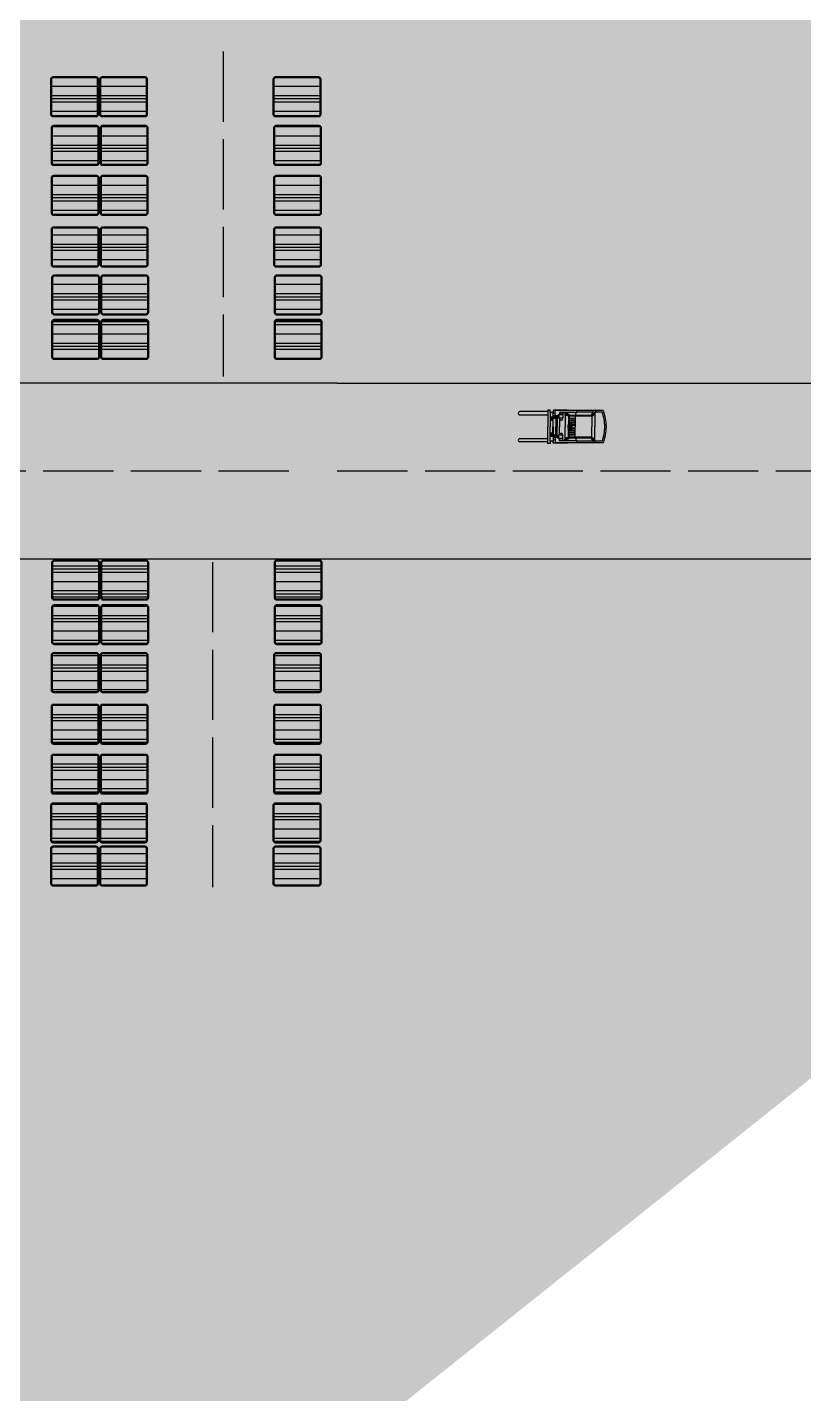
# Model space of a CAD drawing. Header units: millimetres. Extents: x -17739 to 130674, y -21116 to 94884.
# Drawn here: x 24795 to 44710, y 13214 to 48264 of the extents above; entities that cross this region are included whole.
import ezdxf

# ---------------------------------------------------------------- set-up
doc = ezdxf.new("R2010")
doc.units = ezdxf.units.MM
doc.linetypes.add('ACAD_ISO02W100', pattern=[15, 12, -3])
doc.layers.add('AM_0', color=7, linetype='Continuous', lineweight=50)
doc.layers.add('Pathways', color=50, linetype='ACAD_ISO02W100')
doc.layers.add('Workstations', color=7, linetype='Continuous')

msp = doc.modelspace()

# ---------------------------------------------------------------- hatches: boundary and pattern name
h = msp.add_hatch()
h.set_pattern_fill('GRAVEL', color=256)
h.set_pattern_definition([(228.0127875, (-27627.5733, -20782.793), (-203.200000016, -228.599999986), [3.4172144, -338.3048364]), (184.969741, (-27629.8593, -20785.333), (304.7999998794, 25.400001447), [5.8640472, -580.540489]), (132.5104471, (-27635.7013, -20785.841), (254.000000107, -279.399999902), [4.1348152, -409.347228]), (267.273689, (-27645.6073, -20792.191), (25.400000053, 507.999999997), [5.3400452, -528.6643743]), (292.8336542, (-27645.8613, -20797.525), (-127.000000011, 304.7999999956), [5.236337, -518.3980775]), (357.273689, (-27643.8293, -20802.351), (-507.999999997, 25.400000053), [5.3400452, -528.6643743]), (37.69424047, (-27638.4953, -20802.605), (-330.1999999854, -254.000000019), [7.0619366, -699.131153]), (72.2553284, (-27632.9073, -20798.287), (177.800000048, 558.799999985), [6.6671952, -660.052566]), (121.4295656, (-27630.8753, -20791.937), (-203.200000029, 330.199999982), [5.35813, -530.455457]), (175.2363583, (-27633.6693, -20787.365), (279.399999996, -25.400000044), [6.1171328, -299.7393695]), (222.3974378, (-27639.7653, -20786.857), (-304.7999999902, -279.4000000106), [7.9107792, -783.167725]), (138.8140748, (-27620.4613, -20792.445), (-177.79999999, 152.400000012), [2.7000454, -267.3056582]), (171.4692344, (-27622.4933, -20790.667), (330.200000009, -50.799999942), [5.1368198, -508.54639]), (225, (-27627.573, -20789.905), (-4e-15, -25.4), [3.5920934, -32.328931]), (203.1985905, (-27629.3513, -20786.857), (127.000000003, 50.79999999), [1.9344132, -191.5062237]), (291.8014095, (-27631.1293, -20787.619), (-25.4, 76.2), [2.7356562, -134.04753]), (30.9637565, (-27630.1133, -20790.159), (76.2, 50.8), [4.4431966, -143.6629815]), (161.565051, (-27626.303, -20787.873), (50.8, -25.4), [3.2128714, -77.108981]), (16.3895403, (-27645.8613, -20787.619), (254, 76.2), [4.50088, -445.5882667]), (70.3461759, (-27641.5433, -20786.349), (-101.60000001, -279.399999997), [3.7759894, -373.8221568]), (293.1985905, (-27626.3033, -20782.793), (-50.79999999, 127.000000004), [3.868801, -189.571836]), (343.6104597, (-27624.7793, -20786.349), (-254.000000005, 76.199999982), [4.50088, -445.5882667]), (339.4439548, (-27645.8613, -20803.367), (-127, 50.8), [4.340352, -212.677343]), (294.7751406, (-27641.7973, -20804.891), (-127.000000151, 279.399999931), [3.6367212, -360.0359338]), (66.8014095, (-27626.0493, -20808.193), (50.79999999, 127.000000003), [3.868801, -189.571836]), (17.3540246, (-27624.5253, -20804.637), (-330.199999993, -101.600000021), [4.2578274, -421.5237598]), (69.4439548, (-27638.4953, -20808.193), (-50.8, -127), [2.170176, -214.847519]), (101.3099325, (-27627.5733, -20808.193), (-25.4, 101.6), [1.295146, -128.2199496]), (165.9637565, (-27627.827, -20806.923), (76.2, -25.4), [5.236337, -99.490546]), (186.009006, (-27632.9073, -20805.653), (253.999999999, 25.400000013), [4.85267, -480.4136486]), (303.6900675, (-27630.113, -20792.445), (-25.4, 50.8), [3.6632388, -87.9177636]), (353.1572266, (-27628.0813, -20795.493), (431.8000000027, -50.7999999774), [6.3955676, -633.1600907]), (60.9453959, (-27621.7313, -20796.255), (-101.600000003, -177.8), [2.6150824, -258.893923]), (90, (-27620.46, -20793.97), (-25.4, 25.4), [1.524, -23.876]), (120.2564372, (-27633.4153, -20804.891), (101.599999988, -177.800000007), [3.5286696, -349.3394077]), (48.0127875, (-27635.1933, -20801.843), (203.200000017, 228.599999985), [6.8344288, -334.887622]), (0, (-27630.62, -20796.763), (25.4, 25.4), [6.604, -18.796]), (325.3048465, (-27624.0173, -20796.763), (254.000000096, -177.799999863), [4.0160956, -397.5931672]), (254.054604, (-27620.7153, -20799.049), (-25.4, -101.6), [3.6982908, -181.2165004]), (207.64597536, (-27621.7313, -20802.605), (-482.600000018, -253.999999966), [6.021451, -596.1246442]), (175.42607874, (-27627.0653, -20805.399), (-330.2, 25.4), [6.3702946, -630.6584646])])
edge = h.paths.add_edge_path()
edge.add_line((-6197, -19436), (-6197, 76756))
edge.add_arc((-4197, 76756), 2000, 90, 180)
edge.add_line((-4197, 78756), (116945, 78756))
at = {"layer": 'Workstations'}
h = msp.add_hatch(dxfattribs=at)
h.set_pattern_fill('PLASTI', color=256, scale=100)
h.paths.add_polyline_path([(15583, 46933, 0.414214), (15533, 46983), (14433, 46983, 0.414214), (14383, 46933), (14383, 46033, 0.414214), (14433, 45983), (15533, 45983, 0.414214), (15583, 46033)])
h.paths.add_polyline_path([(15568, 45684, 0.414214), (15518, 45734), (14418, 45734, 0.414214), (14368, 45684), (14368, 44784, 0.414214), (14418, 44734), (15518, 44734, 0.414214), (15568, 44784)])
h.paths.add_polyline_path([(15568, 44403, 0.414214), (15518, 44453), (14418, 44453, 0.414214), (14368, 44403), (14368, 43503, 0.414214), (14418, 43453), (15518, 43453, 0.414214), (15568, 43503)])
h.paths.add_polyline_path([(15568, 43079, 0.414214), (15518, 43129), (14418, 43129, 0.414214), (14368, 43079), (14368, 42179, 0.414214), (14418, 42129), (15518, 42129, 0.414214), (15568, 42179)])
h.paths.add_polyline_path([(15554, 41849, 0.414214), (15504, 41899), (14404, 41899, 0.414214), (14354, 41849), (14354, 40949, 0.414214), (14404, 40899), (15504, 40899, 0.414214), (15554, 40949)])
h.paths.add_polyline_path([(15554, 40707, 0.414214), (15504, 40757), (14404, 40757, 0.414214), (14354, 40707), (14354, 39807, 0.414214), (14404, 39757), (15504, 39757, 0.414214), (15554, 39807)])
h.paths.add_polyline_path([(20033, 46933, 0.414214), (19983, 46983), (18883, 46983, 0.414214), (18833, 46933), (18833, 46033, 0.414214), (18883, 45983), (19983, 45983, 0.414214), (20033, 46033)])
h.paths.add_polyline_path([(21289, 46933, 0.414214), (21239, 46983), (20139, 46983, 0.414214), (20089, 46933), (20089, 46033, 0.414214), (20139, 45983), (21239, 45983, 0.414214), (21289, 46033)])
h.paths.add_polyline_path([(20018, 45684, 0.414214), (19968, 45734), (18868, 45734, 0.414214), (18818, 45684), (18818, 44784, 0.414214), (18868, 44734), (19968, 44734, 0.414214), (20018, 44784)])
h.paths.add_polyline_path([(21275, 45684, 0.414214), (21225, 45734), (20125, 45734, 0.414214), (20075, 45684), (20075, 44784, 0.414214), (20125, 44734), (21225, 44734, 0.414214), (21275, 44784)])
h.paths.add_polyline_path([(20018, 44403, 0.414214), (19968, 44453), (18868, 44453, 0.414214), (18818, 44403), (18818, 43503, 0.414214), (18868, 43453), (19968, 43453, 0.414214), (20018, 43503)])
h.paths.add_polyline_path([(21275, 44403, 0.414214), (21225, 44453), (20125, 44453, 0.414214), (20075, 44403), (20075, 43503, 0.414214), (20125, 43453), (21225, 43453, 0.414214), (21275, 43503)])
h.paths.add_polyline_path([(20018, 43079, 0.414214), (19968, 43129), (18868, 43129, 0.414214), (18818, 43079), (18818, 42179, 0.414214), (18868, 42129), (19968, 42129, 0.414214), (20018, 42179)])
h.paths.add_polyline_path([(21275, 43079, 0.414214), (21225, 43129), (20125, 43129, 0.414214), (20075, 43079), (20075, 42179, 0.414214), (20125, 42129), (21225, 42129, 0.414214), (21275, 42179)])
h.paths.add_polyline_path([(20004, 41849, 0.414214), (19954, 41899), (18854, 41899, 0.414214), (18804, 41849), (18804, 40949, 0.414214), (18854, 40899), (19954, 40899, 0.414214), (20004, 40949)])
h.paths.add_polyline_path([(21260, 41849, 0.414214), (21210, 41899), (20110, 41899, 0.414214), (20060, 41849), (20060, 40949, 0.414214), (20110, 40899), (21210, 40899, 0.414214), (21260, 40949)])
h.paths.add_polyline_path([(20004, 40707, 0.414214), (19954, 40757), (18854, 40757, 0.414214), (18804, 40707), (18804, 39807, 0.414214), (18854, 39757), (19954, 39757, 0.414214), (20004, 39807)])
h.paths.add_polyline_path([(21260, 40707, 0.414214), (21210, 40757), (20110, 40757, 0.414214), (20060, 40707), (20060, 39807, 0.414214), (20110, 39757), (21210, 39757, 0.414214), (21260, 39807)])
h.paths.add_polyline_path([(26606, 46933, 0.414214), (26556, 46983), (25456, 46983, 0.414214), (25406, 46933), (25406, 46033, 0.414214), (25456, 45983), (26556, 45983, 0.414214), (26606, 46033)])
h.paths.add_polyline_path([(27863, 46933, 0.414214), (27813, 46983), (26713, 46983, 0.414214), (26663, 46933), (26663, 46033, 0.414214), (26713, 45983), (27813, 45983, 0.414214), (27863, 46033)])
h.paths.add_polyline_path([(26621, 45684, 0.414214), (26571, 45734), (25471, 45734, 0.414214), (25421, 45684), (25421, 44784, 0.414214), (25471, 44734), (26571, 44734, 0.414214), (26621, 44784)])
h.paths.add_polyline_path([(27877, 45684, 0.414214), (27827, 45734), (26727, 45734, 0.414214), (26677, 45684), (26677, 44784, 0.414214), (26727, 44734), (27827, 44734, 0.414214), (27877, 44784)])
h.paths.add_polyline_path([(26621, 44403, 0.414214), (26571, 44453), (25471, 44453, 0.414214), (25421, 44403), (25421, 43503, 0.414214), (25471, 43453), (26571, 43453, 0.414214), (26621, 43503)])
h.paths.add_polyline_path([(27877, 44403, 0.414214), (27827, 44453), (26727, 44453, 0.414214), (26677, 44403), (26677, 43503, 0.414214), (26727, 43453), (27827, 43453, 0.414214), (27877, 43503)])
h.paths.add_polyline_path([(26621, 43079, 0.414214), (26571, 43129), (25471, 43129, 0.414214), (25421, 43079), (25421, 42179, 0.414214), (25471, 42129), (26571, 42129, 0.414214), (26621, 42179)])
h.paths.add_polyline_path([(27877, 43079, 0.414214), (27827, 43129), (26727, 43129, 0.414214), (26677, 43079), (26677, 42179, 0.414214), (26727, 42129), (27827, 42129, 0.414214), (27877, 42179)])
h.paths.add_polyline_path([(26636, 41849, 0.414214), (26586, 41899), (25486, 41899, 0.414214), (25436, 41849), (25436, 40949, 0.414214), (25486, 40899), (26586, 40899, 0.414214), (26636, 40949)])
h.paths.add_polyline_path([(27892, 41849, 0.414214), (27842, 41899), (26742, 41899, 0.414214), (26692, 41849), (26692, 40949, 0.414214), (26742, 40899), (27842, 40899, 0.414214), (27892, 40949)])
h.paths.add_polyline_path([(26636, 40707, 0.414214), (26586, 40757), (25486, 40757, 0.414214), (25436, 40707), (25436, 39807, 0.414214), (25486, 39757), (26586, 39757, 0.414214), (26636, 39807)])
h.paths.add_polyline_path([(27892, 40707, 0.414214), (27842, 40757), (26742, 40757, 0.414214), (26692, 40707), (26692, 39807, 0.414214), (26742, 39757), (27842, 39757, 0.414214), (27892, 39807)])
h.paths.add_polyline_path([(32313, 46933, 0.414214), (32263, 46983), (31163, 46983, 0.414214), (31113, 46933), (31113, 46033, 0.414214), (31163, 45983), (32263, 45983, 0.414214), (32313, 46033)])
h.paths.add_polyline_path([(32327, 45684, 0.414214), (32277, 45734), (31177, 45734, 0.414214), (31127, 45684), (31127, 44784, 0.414214), (31177, 44734), (32277, 44734, 0.414214), (32327, 44784)])
h.paths.add_polyline_path([(32327, 44403, 0.414214), (32277, 44453), (31177, 44453, 0.414214), (31127, 44403), (31127, 43503, 0.414214), (31177, 43453), (32277, 43453, 0.414214), (32327, 43503)])
h.paths.add_polyline_path([(32327, 43079, 0.414214), (32277, 43129), (31177, 43129, 0.414214), (31127, 43079), (31127, 42179, 0.414214), (31177, 42129), (32277, 42129, 0.414214), (32327, 42179)])
h.paths.add_polyline_path([(32342, 41849, 0.414214), (32292, 41899), (31192, 41899, 0.414214), (31142, 41849), (31142, 40949, 0.414214), (31192, 40899), (32292, 40899, 0.414214), (32342, 40949)])
h.paths.add_polyline_path([(32342, 40707, 0.414214), (32292, 40757), (31192, 40757, 0.414214), (31142, 40707), (31142, 39807, 0.414214), (31192, 39757), (32292, 39757, 0.414214), (32342, 39807)])
h = msp.add_hatch(dxfattribs=at)
h.set_pattern_fill('PLASTI', color=256, scale=100)
h.paths.add_polyline_path([(15554, 34534, 0.414214), (15504, 34584), (14404, 34584, 0.414214), (14354, 34534), (14354, 33634, 0.414214), (14404, 33584), (15504, 33584, 0.414214), (15554, 33634)])
h.paths.add_polyline_path([(15554, 33392, 0.414214), (15504, 33442), (14404, 33442, 0.414214), (14354, 33392), (14354, 32492, 0.414214), (14404, 32442), (15504, 32442, 0.414214), (15554, 32492)])
h.paths.add_polyline_path([(15568, 32161, 0.414214), (15518, 32211), (14418, 32211, 0.414214), (14368, 32161), (14368, 31261, 0.414214), (14418, 31211), (15518, 31211, 0.414214), (15568, 31261)])
h.paths.add_polyline_path([(15568, 30837, 0.414214), (15518, 30887), (14418, 30887, 0.414214), (14368, 30837), (14368, 29937, 0.414214), (14418, 29887), (15518, 29887, 0.414214), (15568, 29937)])
h.paths.add_polyline_path([(15568, 29556, 0.414214), (15518, 29606), (14418, 29606, 0.414214), (14368, 29556), (14368, 28656, 0.414214), (14418, 28606), (15518, 28606, 0.414214), (15568, 28656)])
h.paths.add_polyline_path([(15583, 28307, 0.414214), (15533, 28357), (14433, 28357, 0.414214), (14383, 28307), (14383, 27407, 0.414214), (14433, 27357), (15533, 27357, 0.414214), (15583, 27407)])
h.paths.add_polyline_path([(15583, 27199, 0.414214), (15533, 27249), (14433, 27249, 0.414214), (14383, 27199), (14383, 26299, 0.414214), (14433, 26249), (15533, 26249, 0.414214), (15583, 26299)])
h.paths.add_polyline_path([(20033, 27199, 0.414214), (19983, 27249), (18883, 27249, 0.414214), (18833, 27199), (18833, 26299, 0.414214), (18883, 26249), (19983, 26249, 0.414214), (20033, 26299)])
h.paths.add_polyline_path([(21289, 27199, 0.414214), (21239, 27249), (20139, 27249, 0.414214), (20089, 27199), (20089, 26299, 0.414214), (20139, 26249), (21239, 26249, 0.414214), (21289, 26299)])
h.paths.add_polyline_path([(21289, 28307, 0.414214), (21239, 28357), (20139, 28357, 0.414214), (20089, 28307), (20089, 27407, 0.414214), (20139, 27357), (21239, 27357, 0.414214), (21289, 27407)])
h.paths.add_polyline_path([(20033, 28307, 0.414214), (19983, 28357), (18883, 28357, 0.414214), (18833, 28307), (18833, 27407, 0.414214), (18883, 27357), (19983, 27357, 0.414214), (20033, 27407)])
h.paths.add_polyline_path([(20018, 29556, 0.414214), (19968, 29606), (18868, 29606, 0.414214), (18818, 29556), (18818, 28656, 0.414214), (18868, 28606), (19968, 28606, 0.414214), (20018, 28656)])
h.paths.add_polyline_path([(21275, 29556, 0.414214), (21225, 29606), (20125, 29606, 0.414214), (20075, 29556), (20075, 28656, 0.414214), (20125, 28606), (21225, 28606, 0.414214), (21275, 28656)])
h.paths.add_polyline_path([(21275, 30837, 0.414214), (21225, 30887), (20125, 30887, 0.414214), (20075, 30837), (20075, 29937, 0.414214), (20125, 29887), (21225, 29887, 0.414214), (21275, 29937)])
h.paths.add_polyline_path([(20018, 30837, 0.414214), (19968, 30887), (18868, 30887, 0.414214), (18818, 30837), (18818, 29937, 0.414214), (18868, 29887), (19968, 29887, 0.414214), (20018, 29937)])
h.paths.add_polyline_path([(20018, 32161, 0.414214), (19968, 32211), (18868, 32211, 0.414214), (18818, 32161), (18818, 31261, 0.414214), (18868, 31211), (19968, 31211, 0.414214), (20018, 31261)])
h.paths.add_polyline_path([(21275, 32161, 0.414214), (21225, 32211), (20125, 32211, 0.414214), (20075, 32161), (20075, 31261, 0.414214), (20125, 31211), (21225, 31211, 0.414214), (21275, 31261)])
h.paths.add_polyline_path([(21260, 33392, 0.414214), (21210, 33442), (20110, 33442, 0.414214), (20060, 33392), (20060, 32492, 0.414214), (20110, 32442), (21210, 32442, 0.414214), (21260, 32492)])
h.paths.add_polyline_path([(20004, 33392, 0.414214), (19954, 33442), (18854, 33442, 0.414214), (18804, 33392), (18804, 32492, 0.414214), (18854, 32442), (19954, 32442, 0.414214), (20004, 32492)])
h.paths.add_polyline_path([(20004, 34534, 0.414214), (19954, 34584), (18854, 34584, 0.414214), (18804, 34534), (18804, 33634, 0.414214), (18854, 33584), (19954, 33584, 0.414214), (20004, 33634)])
h.paths.add_polyline_path([(21260, 34534, 0.414214), (21210, 34584), (20110, 34584, 0.414214), (20060, 34534), (20060, 33634, 0.414214), (20110, 33584), (21210, 33584, 0.414214), (21260, 33634)])
h.paths.add_polyline_path([(26636, 34534, 0.414214), (26586, 34584), (25486, 34584, 0.414214), (25436, 34534), (25436, 33634, 0.414214), (25486, 33584), (26586, 33584, 0.414214), (26636, 33634)])
h.paths.add_polyline_path([(27892, 34534, 0.414214), (27842, 34584), (26742, 34584, 0.414214), (26692, 34534), (26692, 33634, 0.414214), (26742, 33584), (27842, 33584, 0.414214), (27892, 33634)])
h.paths.add_polyline_path([(26636, 33392, 0.414214), (26586, 33442), (25486, 33442, 0.414214), (25436, 33392), (25436, 32492, 0.414214), (25486, 32442), (26586, 32442, 0.414214), (26636, 32492)])
h.paths.add_polyline_path([(27892, 33392, 0.414214), (27842, 33442), (26742, 33442, 0.414214), (26692, 33392), (26692, 32492, 0.414214), (26742, 32442), (27842, 32442, 0.414214), (27892, 32492)])
h.paths.add_polyline_path([(26621, 32161, 0.414214), (26571, 32211), (25471, 32211, 0.414214), (25421, 32161), (25421, 31261, 0.414214), (25471, 31211), (26571, 31211, 0.414214), (26621, 31261)])
h.paths.add_polyline_path([(27877, 32161, 0.414214), (27827, 32211), (26727, 32211, 0.414214), (26677, 32161), (26677, 31261, 0.414214), (26727, 31211), (27827, 31211, 0.414214), (27877, 31261)])
h.paths.add_polyline_path([(26621, 30837, 0.414214), (26571, 30887), (25471, 30887, 0.414214), (25421, 30837), (25421, 29937, 0.414214), (25471, 29887), (26571, 29887, 0.414214), (26621, 29937)])
h.paths.add_polyline_path([(27877, 30837, 0.414214), (27827, 30887), (26727, 30887, 0.414214), (26677, 30837), (26677, 29937, 0.414214), (26727, 29887), (27827, 29887, 0.414214), (27877, 29937)])
h.paths.add_polyline_path([(26621, 29556, 0.414214), (26571, 29606), (25471, 29606, 0.414214), (25421, 29556), (25421, 28656, 0.414214), (25471, 28606), (26571, 28606, 0.414214), (26621, 28656)])
h.paths.add_polyline_path([(27877, 29556, 0.414214), (27827, 29606), (26727, 29606, 0.414214), (26677, 29556), (26677, 28656, 0.414214), (26727, 28606), (27827, 28606, 0.414214), (27877, 28656)])
h.paths.add_polyline_path([(26606, 28307, 0.414214), (26556, 28357), (25456, 28357, 0.414214), (25406, 28307), (25406, 27407, 0.414214), (25456, 27357), (26556, 27357, 0.414214), (26606, 27407)])
h.paths.add_polyline_path([(27863, 28307, 0.414214), (27813, 28357), (26713, 28357, 0.414214), (26663, 28307), (26663, 27407, 0.414214), (26713, 27357), (27813, 27357, 0.414214), (27863, 27407)])
h.paths.add_polyline_path([(26606, 27199, 0.414214), (26556, 27249), (25456, 27249, 0.414214), (25406, 27199), (25406, 26299, 0.414214), (25456, 26249), (26556, 26249, 0.414214), (26606, 26299)])
h.paths.add_polyline_path([(27863, 27199, 0.414214), (27813, 27249), (26713, 27249, 0.414214), (26663, 27199), (26663, 26299, 0.414214), (26713, 26249), (27813, 26249, 0.414214), (27863, 26299)])
h.paths.add_polyline_path([(32313, 27199, 0.414214), (32263, 27249), (31163, 27249, 0.414214), (31113, 27199), (31113, 26299, 0.414214), (31163, 26249), (32263, 26249, 0.414214), (32313, 26299)])
h.paths.add_polyline_path([(32313, 28307, 0.414214), (32263, 28357), (31163, 28357, 0.414214), (31113, 28307), (31113, 27407, 0.414214), (31163, 27357), (32263, 27357, 0.414214), (32313, 27407)])
h.paths.add_polyline_path([(32327, 29556, 0.414214), (32277, 29606), (31177, 29606, 0.414214), (31127, 29556), (31127, 28656, 0.414214), (31177, 28606), (32277, 28606, 0.414214), (32327, 28656)])
h.paths.add_polyline_path([(32327, 30837, 0.414214), (32277, 30887), (31177, 30887, 0.414214), (31127, 30837), (31127, 29937, 0.414214), (31177, 29887), (32277, 29887, 0.414214), (32327, 29937)])
h.paths.add_polyline_path([(32327, 32161, 0.414214), (32277, 32211), (31177, 32211, 0.414214), (31127, 32161), (31127, 31261, 0.414214), (31177, 31211), (32277, 31211, 0.414214), (32327, 31261)])
h.paths.add_polyline_path([(32342, 33392, 0.414214), (32292, 33442), (31192, 33442, 0.414214), (31142, 33392), (31142, 32492, 0.414214), (31192, 32442), (32292, 32442, 0.414214), (32342, 32492)])
h.paths.add_polyline_path([(32342, 34534, 0.414214), (32292, 34584), (31192, 34584, 0.414214), (31142, 34534), (31142, 33634, 0.414214), (31192, 33584), (32292, 33584, 0.414214), (32342, 33634)])

# ---------------------------------------------------------------- linework, layer by layer
at = {"color": 2}
for p, q in [((32743, 39134), (87797, 39134)), ((32743, 34634), (87797, 34634))]:
    msp.add_line(p, q, dxfattribs=at)
at = {"color": 0}
for p, q in [((38145, 38406), (37430, 38406)), ((37430, 38323), (38145, 38323)), ((38205, 38447), (38145, 38447)), ((38145, 38447), (38145, 38406)), ((38145, 38406), (38145, 38323)), ((38145, 38323), (38145, 38019)), ((38205, 38385), (38205, 38447)), ((38282, 38385), (38205, 38385)), ((38205, 38385), (38205, 38019)), ((38282, 38385), (38205, 38385)), ((38282, 38267), (38205, 38267)), ((38250, 38260), (38205, 38260)), ((38250, 38242), (38205, 38242)), ((38250, 38236), (38205, 38236)), ((38205, 38211), (38250, 38211)), ((38250, 38242), (38250, 38260)), ((38250, 38211), (38250, 38236)), ((38293, 38260), (38257, 38260)), ((38257, 38260), (38257, 38242)), ((38293, 38242), (38257, 38242)), ((38295, 38236), (38257, 38236)), ((38257, 38236), (38257, 38211)), ((38257, 38211), (38295, 38211)), ((38296, 38442), (38282, 38429)), ((38282, 38429), (38282, 38385)), ((38282, 38267), (38282, 38385)), ((38337, 38355), (38282, 38355)), ((38282, 38307), (38293, 38298)), ((38282, 38019), (38282, 38211)), ((38402, 38298), (38293, 38298)), ((38293, 38298), (38293, 38242)), ((38295, 38211), (38295, 38236)), ((38640, 38442), (38296, 38442)), ((38302, 38260), (38302, 38279)), ((38302, 38279), (38382, 38279)), ((38302, 38260), (38328, 38260)), ((38328, 38260), (38328, 38252)), ((38328, 38252), (38351, 38252)), ((38652, 38433), (38337, 38433)), ((38337, 38298), (38337, 38433)), ((38351, 38252), (38351, 38019)), ((38382, 38279), (38382, 38019)), ((38401, 38261), (38382, 38261)), ((38430, 38321), (38401, 38311)), ((38401, 38311), (38401, 38298)), ((38401, 38261), (38401, 38248)), ((38430, 38238), (38401, 38248)), ((38532, 38321), (38430, 38321)), ((38430, 38321), (38430, 38238)), ((38532, 38238), (38430, 38238)), ((38450, 38384), (38450, 38321)), ((38881, 38384), (38450, 38384)), ((38450, 38384), (38588, 38343)), ((38450, 38238), (38450, 38019)), ((38532, 38321), (38532, 38238)), ((38588, 38343), (38588, 38019)), ((38664, 38343), (38588, 38343)), ((38678, 38308), (38588, 38343)), ((38678, 38288), (38588, 38320)), ((38715, 38308), (38602, 38384)), ((38652, 38433), (38640, 38442)), ((39570, 38433), (38652, 38433)), ((39277, 38308), (38678, 38308)), ((38678, 38308), (38678, 38019)), ((39277, 38288), (38698, 38288)), ((38698, 38288), (38698, 38019)), ((38849, 38232), (38698, 38232)), ((38849, 38219), (38698, 38219)), ((38849, 38288), (38849, 38019)), ((38864, 38355), (38909, 38433)), ((38864, 38308), (38864, 38355)), ((39305, 38391), (38885, 38391)), ((39257, 38308), (39329, 38433)), ((39277, 38308), (39391, 38433)), ((39277, 38288), (39353, 38346)), ((39277, 38308), (39277, 38019)), ((39353, 38391), (39353, 38019)), ((39542, 38391), (39353, 38391)), ((38145, 37714), (38145, 38019)), ((38205, 38180), (38220, 38196)), ((38272, 38180), (38205, 38180)), ((38205, 37652), (38205, 38019)), ((38205, 37857), (38220, 37842)), ((38272, 37857), (38205, 37857)), ((38220, 38196), (38258, 38196)), ((38272, 38182), (38258, 38196)), ((38272, 37855), (38258, 37842)), ((38272, 38182), (38272, 38019)), ((38272, 37855), (38272, 38019)), ((38282, 38019), (38282, 37826)), ((38351, 37785), (38351, 38019)), ((38382, 37759), (38382, 38019)), ((38450, 37799), (38450, 38019)), ((38588, 37694), (38588, 38019)), ((38702, 38019), (38673, 38049)), ((38702, 38019), (38673, 37988)), ((38709, 38031), (38678, 38064)), ((38678, 37729), (38678, 38019)), ((38709, 38006), (38678, 37973)), ((38849, 38177), (38698, 38177)), ((38849, 38163), (38698, 38163)), ((38849, 38122), (38698, 38122)), ((38849, 38108), (38698, 38108)), ((38849, 38067), (38698, 38067)), ((38849, 38053), (38698, 38053)), ((38698, 37749), (38698, 38019)), ((38849, 37984), (38698, 37984)), ((38849, 37970), (38698, 37970)), ((38849, 37929), (38698, 37929)), ((38849, 37915), (38698, 37915)), ((38849, 37874), (38698, 37874)), ((38849, 37860), (38698, 37860)), ((38753, 38065), (38722, 38031)), ((38753, 37972), (38722, 38006)), ((38758, 38050), (38729, 38019)), ((38758, 37987), (38729, 38019)), ((38849, 37749), (38849, 38019)), ((39277, 37729), (39277, 38019)), ((39353, 37646), (39353, 38019)), ((37430, 37714), (38145, 37714)), ((38145, 37631), (37430, 37631)), ((38145, 37631), (38145, 37714)), ((38145, 37590), (38145, 37631)), ((38205, 37590), (38145, 37590)), ((38205, 37826), (38250, 37826)), ((38250, 37801), (38205, 37801)), ((38250, 37795), (38205, 37795)), ((38250, 37777), (38205, 37777)), ((38282, 37770), (38205, 37770)), ((38205, 37652), (38205, 37590)), ((38282, 37652), (38205, 37652)), ((38282, 37652), (38205, 37652)), ((38220, 37842), (38258, 37842)), ((38250, 37826), (38250, 37801)), ((38250, 37795), (38250, 37777)), ((38257, 37826), (38295, 37826)), ((38257, 37801), (38257, 37826)), ((38295, 37801), (38257, 37801)), ((38257, 37777), (38257, 37795)), ((38293, 37795), (38257, 37795)), ((38293, 37777), (38257, 37777)), ((38282, 37770), (38282, 37652)), ((38282, 37730), (38293, 37740)), ((38337, 37682), (38282, 37682)), ((38282, 37608), (38282, 37652)), ((38296, 37595), (38282, 37608)), ((38293, 37740), (38293, 37795)), ((38402, 37740), (38293, 37740)), ((38295, 37826), (38295, 37801)), ((38640, 37595), (38296, 37595)), ((38302, 37777), (38328, 37777)), ((38302, 37777), (38302, 37759)), ((38302, 37759), (38382, 37759)), ((38328, 37785), (38351, 37785)), ((38328, 37777), (38328, 37785)), ((38337, 37740), (38337, 37605)), ((38652, 37605), (38337, 37605)), ((38401, 37777), (38382, 37777)), ((38430, 37799), (38401, 37789)), ((38401, 37777), (38401, 37789)), ((38401, 37726), (38401, 37740)), ((38430, 37716), (38401, 37726)), ((38430, 37716), (38430, 37799)), ((38532, 37799), (38430, 37799)), ((38532, 37716), (38430, 37716)), ((38450, 37653), (38450, 37716)), ((38450, 37653), (38588, 37694)), ((38881, 37653), (38450, 37653)), ((38532, 37716), (38532, 37799)), ((38678, 37749), (38588, 37717)), ((38678, 37729), (38588, 37694)), ((38664, 37694), (38588, 37694)), ((38715, 37729), (38602, 37653)), ((38652, 37605), (38640, 37595)), ((39570, 37605), (38652, 37605)), ((39277, 37729), (38678, 37729)), ((38849, 37818), (38698, 37818)), ((38849, 37805), (38698, 37805)), ((39277, 37749), (38698, 37749)), ((38864, 37729), (38864, 37682)), ((38864, 37682), (38909, 37605)), ((39305, 37646), (38885, 37646)), ((39257, 37729), (39329, 37605)), ((39277, 37749), (39353, 37691)), ((39277, 37729), (39391, 37605)), ((39542, 37646), (39353, 37646))]:
    msp.add_line(p, q, dxfattribs=at)
for centre, radius in [((38309, 38239), 8.56), ((38333, 38238), 8.59), ((38309, 37798), 8.56), ((38333, 37799), 8.59)]:
    msp.add_circle(centre, radius, dxfattribs=at)
for centre, radius, start, end in [((37430, 38364), 41.4, 89.9999, 270.0001), ((38367, 38280), 46.9, 317.9645, 42.0355), ((38366, 38280), 40.3, 331.8719, 26.365), ((38490, 38327), 42.3, 351.4726, 161.7533), ((38490, 38232), 42.3, 198.2467, 8.5274), ((38506, 38019), 1100, 0, 19.7934), ((38506, 38019), 1142, 0, 21.2607), ((38783, 38022), 127, 164.2135, 180), ((38783, 38022), 127, 180, 181.6541), ((38783, 38015), 127, 178.3459, 180), ((38783, 38015), 127, 180, 195.7865), ((38750, 38032), 92.5, 145.6849, 164.2135), ((38750, 38005), 92.5, 195.7865, 214.3151), ((38783, 38022), 113, 164.2135, 180), ((38783, 38022), 113, 180, 181.8556), ((38783, 38015), 113, 178.1444, 180), ((38783, 38015), 113, 180, 195.7865), ((38729, 38046), 67, 121.2524, 145.6849), ((38750, 38032), 78.7, 145.6849, 164.2135), ((38750, 38005), 78.7, 195.7865, 214.3151), ((38729, 37991), 67, 214.3151, 238.7476), ((38729, 38046), 53.2, 121.2524, 145.6849), ((38729, 37991), 53.2, 214.3151, 238.7476), ((38716, 38068), 41.3, 90, 121.2524), ((38716, 37969), 41.3, 238.7476, 270), ((38716, 38068), 27.5, 90, 121.2524), ((38716, 37969), 27.5, 238.7476, 270), ((38717, 38020), 14.6, 159.1068, 180), ((38717, 38020), 14.6, 180, 184.0185), ((38717, 38018), 14.6, 175.9815, 180), ((38717, 38018), 14.6, 180, 200.8932), ((38716, 38020), 13.4, 137.3373, 159.1068), ((38716, 38017), 13.4, 200.8932, 222.6627), ((38715, 38021), 12.5, 114.2023, 137.3373), ((38715, 38017), 12.5, 222.6627, 245.7977), ((38715, 38022), 11.4, 90, 114.2023), ((38715, 38016), 11.4, 245.7977, 270), ((38715, 38022), 11.4, 65.7977, 90), ((38715, 38016), 11.4, 270, 294.2023), ((38716, 38068), 41.3, 58.7476, 90), ((38716, 38068), 27.5, 58.7476, 90), ((38716, 37969), 27.5, 270, 301.2524), ((38716, 37969), 41.3, 270, 301.2524), ((38715, 38021), 12.5, 42.6627, 65.7977), ((38715, 38017), 12.5, 294.2023, 317.3373), ((38714, 38020), 13.4, 20.8932, 42.6627), ((38714, 38017), 13.4, 317.3373, 339.1068), ((38713, 38020), 14.6, 0, 20.8932), ((38713, 38018), 14.6, 339.1068, 0), ((38713, 38020), 14.6, 355.9815, 0), ((38713, 38018), 14.6, 360, 4.0185), ((38702, 38046), 53.2, 34.3151, 58.7476), ((38702, 37991), 53.2, 301.2524, 325.6849), ((38702, 38046), 67, 34.3151, 58.7476), ((38702, 37991), 67, 301.2524, 325.6849), ((38681, 38032), 78.7, 15.7865, 34.3151), ((38681, 38005), 78.7, 325.6849, 344.2135), ((38648, 38022), 113, 0, 15.7865), ((38648, 38015), 113, 344.2135, 0), ((38681, 38032), 92.5, 15.7865, 34.3151), ((38681, 38005), 92.5, 325.6849, 344.2135), ((38648, 38022), 113, 358.1444, 0), ((38648, 38015), 113, 0, 1.8556), ((38648, 38022), 127, 0, 15.7865), ((38648, 38015), 127, 344.2135, 0), ((38648, 38022), 127, 358.3459, 0), ((38648, 38015), 127, 0, 1.6541), ((38506, 38019), 1100, 340.2066, 0), ((38506, 38019), 1142, 338.7393, 0), ((37430, 37673), 41.4, 89.9999, 270.0001), ((38367, 37758), 46.9, 317.9645, 42.0355), ((38366, 37758), 40.3, 333.635, 28.1281), ((38490, 37805), 42.3, 351.4726, 161.7533), ((38490, 37710), 42.3, 198.2467, 8.5274)]:
    msp.add_arc(centre, radius, start, end, dxfattribs=at)
at = {"layer": 'AM_0'}
for points in [[(26556, 45983), (25456, 45983, -0.414214), (25406, 46033), (25406, 46933, -0.414214), (25456, 46983), (26556, 46983, -0.414214), (26606, 46933), (26606, 46033, -0.414214)], [(27813, 45983), (26713, 45983, -0.414214), (26663, 46033), (26663, 46933, -0.414214), (26713, 46983), (27813, 46983, -0.414214), (27863, 46933), (27863, 46033, -0.414214)], [(32263, 45983), (31163, 45983, -0.414214), (31113, 46033), (31113, 46933, -0.414214), (31163, 46983), (32263, 46983, -0.414214), (32313, 46933), (32313, 46033, -0.414214)], [(26571, 44734), (25471, 44734, -0.414214), (25421, 44784), (25421, 45684, -0.414214), (25471, 45734), (26571, 45734, -0.414214), (26621, 45684), (26621, 44784, -0.414214)], [(27827, 44734), (26727, 44734, -0.414214), (26677, 44784), (26677, 45684, -0.414214), (26727, 45734), (27827, 45734, -0.414214), (27877, 45684), (27877, 44784, -0.414214)], [(32277, 44734), (31177, 44734, -0.414214), (31127, 44784), (31127, 45684, -0.414214), (31177, 45734), (32277, 45734, -0.414214), (32327, 45684), (32327, 44784, -0.414214)], [(26571, 43453), (25471, 43453, -0.414214), (25421, 43503), (25421, 44403, -0.414214), (25471, 44453), (26571, 44453, -0.414214), (26621, 44403), (26621, 43503, -0.414214)], [(27827, 43453), (26727, 43453, -0.414214), (26677, 43503), (26677, 44403, -0.414214), (26727, 44453), (27827, 44453, -0.414214), (27877, 44403), (27877, 43503, -0.414214)], [(32277, 43453), (31177, 43453, -0.414214), (31127, 43503), (31127, 44403, -0.414214), (31177, 44453), (32277, 44453, -0.414214), (32327, 44403), (32327, 43503, -0.414214)], [(26571, 42129), (25471, 42129, -0.414214), (25421, 42179), (25421, 43079, -0.414214), (25471, 43129), (26571, 43129, -0.414214), (26621, 43079), (26621, 42179, -0.414214)], [(27827, 42129), (26727, 42129, -0.414214), (26677, 42179), (26677, 43079, -0.414214), (26727, 43129), (27827, 43129, -0.414214), (27877, 43079), (27877, 42179, -0.414214)], [(32277, 42129), (31177, 42129, -0.414214), (31127, 42179), (31127, 43079, -0.414214), (31177, 43129), (32277, 43129, -0.414214), (32327, 43079), (32327, 42179, -0.414214)], [(26586, 40899), (25486, 40899, -0.414214), (25436, 40949), (25436, 41849, -0.414214), (25486, 41899), (26586, 41899, -0.414214), (26636, 41849), (26636, 40949, -0.414214)], [(27842, 40899), (26742, 40899, -0.414214), (26692, 40949), (26692, 41849, -0.414214), (26742, 41899), (27842, 41899, -0.414214), (27892, 41849), (27892, 40949, -0.414214)], [(32292, 40899), (31192, 40899, -0.414214), (31142, 40949), (31142, 41849, -0.414214), (31192, 41899), (32292, 41899, -0.414214), (32342, 41849), (32342, 40949, -0.414214)], [(26586, 39757), (25486, 39757, -0.414214), (25436, 39807), (25436, 40707, -0.414214), (25486, 40757), (26586, 40757, -0.414214), (26636, 40707), (26636, 39807, -0.414214)], [(27842, 39757), (26742, 39757, -0.414214), (26692, 39807), (26692, 40707, -0.414214), (26742, 40757), (27842, 40757, -0.414214), (27892, 40707), (27892, 39807, -0.414214)], [(32292, 39757), (31192, 39757, -0.414214), (31142, 39807), (31142, 40707, -0.414214), (31192, 40757), (32292, 40757, -0.414214), (32342, 40707), (32342, 39807, -0.414214)], [(26586, 34584), (25486, 34584, 0.414214), (25436, 34534), (25436, 33634, 0.414214), (25486, 33584), (26586, 33584, 0.414214), (26636, 33634), (26636, 34534, 0.414214)], [(27842, 34584), (26742, 34584, 0.414214), (26692, 34534), (26692, 33634, 0.414214), (26742, 33584), (27842, 33584, 0.414214), (27892, 33634), (27892, 34534, 0.414214)], [(32292, 34584), (31192, 34584, 0.414214), (31142, 34534), (31142, 33634, 0.414214), (31192, 33584), (32292, 33584, 0.414214), (32342, 33634), (32342, 34534, 0.414214)], [(26586, 33442), (25486, 33442, 0.414214), (25436, 33392), (25436, 32492, 0.414214), (25486, 32442), (26586, 32442, 0.414214), (26636, 32492), (26636, 33392, 0.414214)], [(27842, 33442), (26742, 33442, 0.414214), (26692, 33392), (26692, 32492, 0.414214), (26742, 32442), (27842, 32442, 0.414214), (27892, 32492), (27892, 33392, 0.414214)], [(32292, 33442), (31192, 33442, 0.414214), (31142, 33392), (31142, 32492, 0.414214), (31192, 32442), (32292, 32442, 0.414214), (32342, 32492), (32342, 33392, 0.414214)], [(26571, 32211), (25471, 32211, 0.414214), (25421, 32161), (25421, 31261, 0.414214), (25471, 31211), (26571, 31211, 0.414214), (26621, 31261), (26621, 32161, 0.414214)], [(27827, 32211), (26727, 32211, 0.414214), (26677, 32161), (26677, 31261, 0.414214), (26727, 31211), (27827, 31211, 0.414214), (27877, 31261), (27877, 32161, 0.414214)], [(32277, 32211), (31177, 32211, 0.414214), (31127, 32161), (31127, 31261, 0.414214), (31177, 31211), (32277, 31211, 0.414214), (32327, 31261), (32327, 32161, 0.414214)], [(26571, 30887), (25471, 30887, 0.414214), (25421, 30837), (25421, 29937, 0.414214), (25471, 29887), (26571, 29887, 0.414214), (26621, 29937), (26621, 30837, 0.414214)], [(27827, 30887), (26727, 30887, 0.414214), (26677, 30837), (26677, 29937, 0.414214), (26727, 29887), (27827, 29887, 0.414214), (27877, 29937), (27877, 30837, 0.414214)], [(32277, 30887), (31177, 30887, 0.414214), (31127, 30837), (31127, 29937, 0.414214), (31177, 29887), (32277, 29887, 0.414214), (32327, 29937), (32327, 30837, 0.414214)], [(26571, 29606), (25471, 29606, 0.414214), (25421, 29556), (25421, 28656, 0.414214), (25471, 28606), (26571, 28606, 0.414214), (26621, 28656), (26621, 29556, 0.414214)], [(27827, 29606), (26727, 29606, 0.414214), (26677, 29556), (26677, 28656, 0.414214), (26727, 28606), (27827, 28606, 0.414214), (27877, 28656), (27877, 29556, 0.414214)], [(32277, 29606), (31177, 29606, 0.414214), (31127, 29556), (31127, 28656, 0.414214), (31177, 28606), (32277, 28606, 0.414214), (32327, 28656), (32327, 29556, 0.414214)], [(26556, 28357), (25456, 28357, 0.414214), (25406, 28307), (25406, 27407, 0.414214), (25456, 27357), (26556, 27357, 0.414214), (26606, 27407), (26606, 28307, 0.414214)], [(27813, 28357), (26713, 28357, 0.414214), (26663, 28307), (26663, 27407, 0.414214), (26713, 27357), (27813, 27357, 0.414214), (27863, 27407), (27863, 28307, 0.414214)], [(32263, 28357), (31163, 28357, 0.414214), (31113, 28307), (31113, 27407, 0.414214), (31163, 27357), (32263, 27357, 0.414214), (32313, 27407), (32313, 28307, 0.414214)], [(26556, 27249), (25456, 27249, 0.414214), (25406, 27199), (25406, 26299, 0.414214), (25456, 26249), (26556, 26249, 0.414214), (26606, 26299), (26606, 27199, 0.414214)], [(27813, 27249), (26713, 27249, 0.414214), (26663, 27199), (26663, 26299, 0.414214), (26713, 26249), (27813, 26249, 0.414214), (27863, 26299), (27863, 27199, 0.414214)], [(32263, 27249), (31163, 27249, 0.414214), (31113, 27199), (31113, 26299, 0.414214), (31163, 26249), (32263, 26249, 0.414214), (32313, 26299), (32313, 27199, 0.414214)]]:
    msp.add_lwpolyline(points, format="xyb", close=True, dxfattribs=at)
at = {"layer": 'Pathways', "ltscale": 150}
for p, q in [((29819, 47644), (29819, 39308)), ((13953, 36884), (31777, 36884)), ((32746, 36884), (87797, 36884)), ((29549, 34546), (29549, 26210))]:
    msp.add_line(p, q, dxfattribs=at)
at = {"layer": 'Workstations', "color": 2}
msp.add_lwpolyline([(32743, 39134), (13953, 39134), (13953, 34634), (32743, 34634)], dxfattribs=at)

doc.saveas('drawing.dxf')
